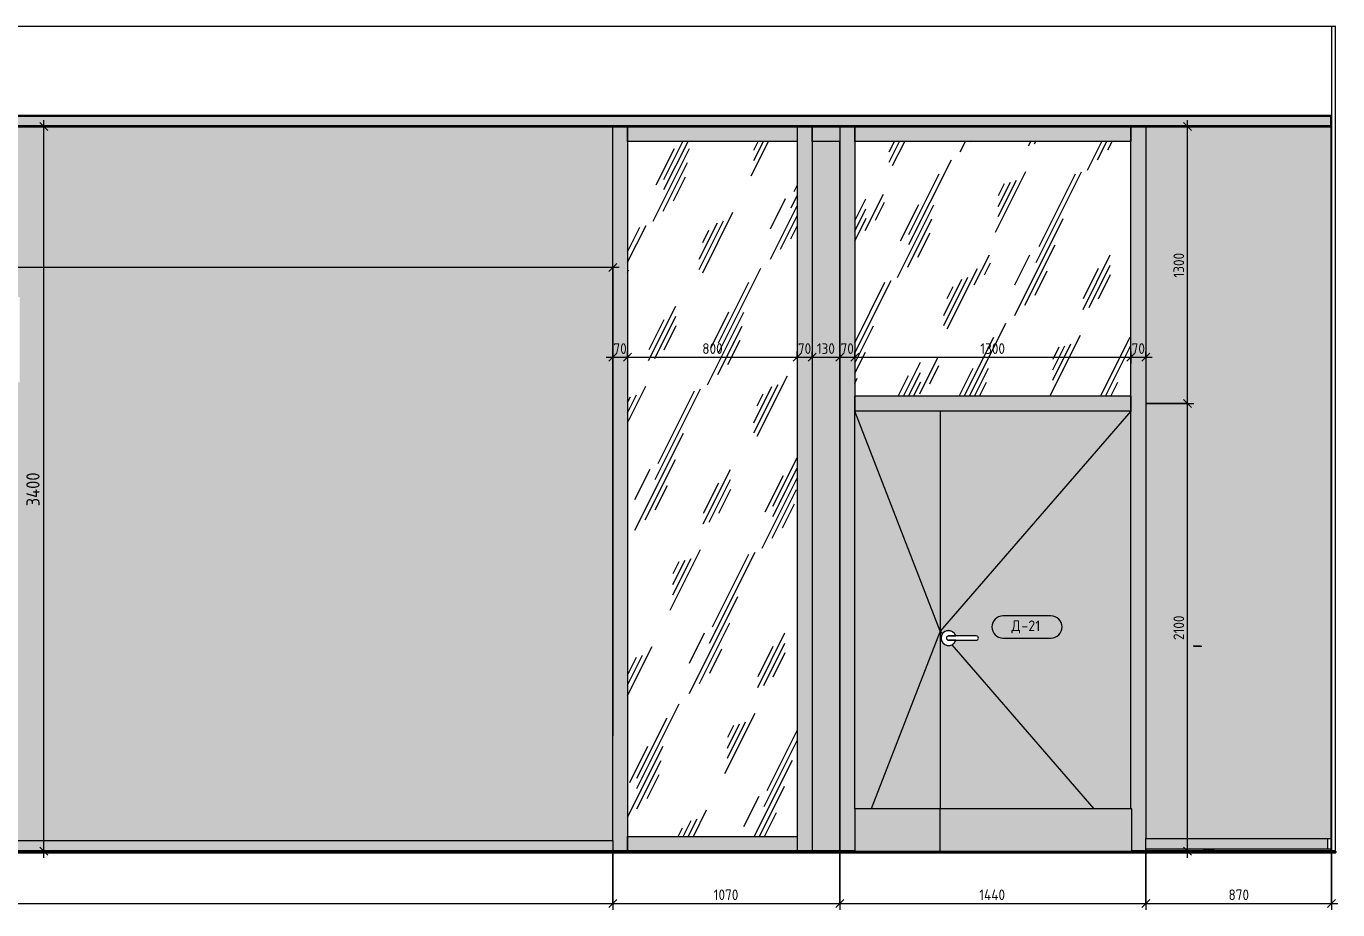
# Model space of a CAD drawing. Header units: millimetres. Extents: x 35124 to 170704, y -1987 to 12522.
# Drawn here: x 151948 to 158098, y 8126 to 12270 of the extents above; entities that cross this region are included whole.
import ezdxf

# ---------------------------------------------------------------- set-up
doc = ezdxf.new("R2010")
doc.units = ezdxf.units.MM
for name, color, linetype, lineweight in [('A-ANNO-DIMS', 7, 'Continuous', 9), ('A-ANNO-DIMS-25', 7, 'Continuous', 9), ('A-DETL', 7, 'Continuous', 9), ('A-DOOR', 7, 'Continuous', 9), ('A-DOOR-IDEN', 7, 'Continuous', 9), ('A-FLOR', 7, 'Continuous', 9), ('A-GENM', 7, 'Continuous', 9), ('A-GLAZ-CURT', 7, 'Continuous', 9), ('A-GLAZ-CWMG', 7, 'Continuous', 9), ('A-WALL-PATT', 7, 'Continuous', 9), ('I-WALL', 7, 'Continuous', 9), ('Q-SPCQ', 7, 'Continuous', 9)]:
    doc.layers.add(name, color=color, linetype=linetype, lineweight=lineweight)
for name, color, linetype, lineweight, true_color in [('A-CLNG-1', 7, 'Continuous', 9, 0x787878), ('A-CLNG-FNSH-1', 7, 'Continuous', 30, 0x3c3c3c), ('A-DETL-GENF-1', 7, 'Continuous', 9, 0xffffff), ('A-FLOR-1', 7, 'Continuous', 9, 0x787878), ('A-FLOR-FNSH-1', 7, 'Continuous', 30, 0x3c3c3c), ('A-WALL-4', 7, 'Continuous', 30, 0x3c3c3c), ('Q-SPCQ-3', 1, 'Continuous', 9, 0xff0000)]:
    doc.layers.add(name, color=color, linetype=linetype, lineweight=lineweight, true_color=true_color)
doc.styles.add('GOST Common_1', font='GOST_Common.ttf', dxfattribs={"height": 50})
doc.styles.add('ISOCPEUR_1', font='isocpeur.ttf', dxfattribs={"width": 0.9, "height": 62.5})
doc.styles.add('ISOCPEUR_2', font='isocpeur.ttf', dxfattribs={"width": 0.9, "height": 50})
doc.dimstyles.new('ISO-2_0_0_9К_Средний_округл2', dxfattribs={"dimscale": 304.8, "dimtxt": 49.799059, "dimasz": 0.123031, "dimexe": 0.098425, "dimexo": 0, "dimgap": 0, "dimtad": 1, "dimdec": 0, "dimrnd": 10, "dimzin": 0, "dimdsep": 46, "dimtxsty": 'ISOCPEUR_2', "dimblk1": 'OBLIQUE', "dimblk2": 'OBLIQUE', "dimsah": 1, "dimcen": 0.09, "dimdle": 0.098425, "dimazin": 0, "dimtfac": 1, "dimtdec": 4, "dimtix": 1, "dimtmove": 0, "dimatfit": 3, "dimfxl": 1, "dimtvp": 1, "dimtolj": 1, "dimtzin": 0, "dimarcsym": 2})
doc.dimstyles.new('ISO-2_5_0_9К_БОЛЬШОЙ_1', dxfattribs={"dimscale": 304.8, "dimtxt": 62.248823, "dimasz": 0.123031, "dimexe": 0.098425, "dimexo": 0.246063, "dimgap": 0, "dimtad": 1, "dimdec": 0, "dimrnd": 10, "dimzin": 0, "dimdsep": 46, "dimtxsty": 'ISOCPEUR_1', "dimblk1": 'OBLIQUE', "dimblk2": 'OBLIQUE', "dimsah": 1, "dimcen": 0.09, "dimdle": 0.098425, "dimazin": 0, "dimtfac": 1, "dimtdec": 4, "dimtix": 1, "dimtmove": 0, "dimatfit": 3, "dimfxl": 1, "dimtvp": 1, "dimtolj": 1, "dimtzin": 0, "dimarcsym": 2})
pattern_1 = [(63.435, (63.5, 31.75), (-255.583, 766.7475), [317.5, -190.5, 317.5, -190.5, -403.903]), (63.435, (63.5, 31.75), (-255.583, 766.7475), [-1016, 127, -276.903]), (63.435, (47.6, 47.6), (-255.583, 766.7475), [254, -317.5, 190.5, -190.5, -467.403]), (63.435, (47.6, 47.6), (-255.583, 766.7475), [-952.5, 222.25, -245.153]), (63.435, (47.6, 95.25), (-255.583, 766.7475), [190.5, -381, 127, -190.5, -530.903]), (63.435, (47.6, 95.25), (-255.583, 766.7475), [-889, 285.75, -245.153]), (63.435, (95.25, 47.6), (-255.583, 766.7475), [190.5, -381, 158.75, -6404.653]), (63.435, (142.9, 95.25), (-255.583, 766.7475), [95.25, -476.25, 63.5, -6499.903]), (63.435, (63.5, 174.6), (-255.583, 766.7475), [63.5, -476.25, 63.5, -254, -562.653]), (63.435, (63.5, 174.6), (-255.583, 766.7475), [-857.25, 158.75, -403.903]), (63.435, (349.25, 127), (-255.583, 766.7475), [317.5, -476.25, 381, -251.503]), (63.435, (349.25, 79.4), (-255.583, 766.7475), [444.5, -317.5, 476.25, -188.003]), (63.435, (381, 95.25), (-255.583, 766.7475), [508, -254, 381, -276.903]), (63.435, (428.6, 142.9), (-255.583, 766.7475), [317.5, -444.5, 254, -403.903]), (63.435, (381, 238.1), (-255.583, 766.7475), [158.75, -635, 190.5, -435.653]), (63.435, (476.25, 190.5), (-255.583, 766.7475), [127, -635, 127, -530.903])]

# ---------------------------------------------------------------- blocks, each defined once
blk = doc.blocks.new('Плинтус - Плинтус темный _ст_школа_-33410955-Развертка 3_19-3')
at = {"layer": 'A-GENM'}
blk.add_hatch(color=256, dxfattribs=at).paths.add_polyline_path([(-39313.9, 8410), (-38776, 8410), (-38776, 8460), (-39630, 8460), (-39630, 8410), (-39613.5, 8410)])
for p, q in [((-39630, 8460), (-38776, 8460)), ((-39630, 8410), (-39630, 8460)), ((-38776, 8410), (-39630, 8410))]:
    blk.add_line(p, q, dxfattribs=at)
blk = doc.blocks.new('Плинтус - Плинтус темный _ст_школа_-32863958-Развертка 3_19-3')
at = {"layer": 'A-GENM'}
for p, q in [((-38776, 8460), (-38761, 8460)), ((-38776, 8410), (-38776, 8460)), ((-38761, 8410), (-38776, 8410))]:
    blk.add_line(p, q, dxfattribs=at)
blk = doc.blocks.new('Плинтус - Плинтус темный _ст_школа_-33411032-Развертка 3_19-3')
at = {"layer": 'A-GENM'}
blk.add_hatch(color=256, dxfattribs=at).paths.add_polyline_path([(-42130, 8400), (-42130, 8450), (-48360, 8450), (-48360, 8400), (-42184.2, 8400)])
for p, q in [((-48360, 8450), (-42130, 8450)), ((-48360, 8400), (-48360, 8450)), ((-42130, 8450), (-42130, 8400))]:
    blk.add_line(p, q, dxfattribs=at)
blk = doc.blocks.new('Дистанционный пожарный извещатель - Монтируемые на перекрытии-30348713-Развертка 3_19-3')
at = {"layer": 'Q-SPCQ'}
for p, q in [((-39403.2, 9361.6), (-39408.2, 9361.6)), ((-39403.2, 9361.6), (-39390.1, 9361.6)), ((-39373.2, 9361.6), (-39403.2, 9361.6)), ((-39390.1, 9361.6), (-39373.2, 9361.6)), ((-39373.2, 9361.6), (-39367.4, 9361.6))]:
    blk.add_line(p, q, dxfattribs=at)
blk = doc.blocks.new('Прямоугольный импост - 50 x 70 мм-31700031-Развертка 3_19-3')
at = {"layer": 'A-GLAZ-CWMG'}
blk.add_hatch(color=256, dxfattribs=at).paths.add_polyline_path([(-42130, 8400), (-42060, 8400), (-42060, 10500), (-42130, 10500), (-42130, 8450)])
blk.add_line((-42060, 10500), (-42060, 8400), dxfattribs=at)
blk = doc.blocks.new('Дверь_Витражная_остекление_ - ДВН_ДАО_Главный вход_1200 в свету-31742133-Развертка 3_19-3')
at = {"layer": 'A-DOOR'}
blk.add_hatch(color=256, dxfattribs=at).paths.add_polyline_path([(-40671.2, 8600), (-40595, 8600), (-40595, 10465), (-40995, 10465), (-40995, 8600), (-40705.3, 8600)])
h = blk.add_hatch(color=256, dxfattribs=at)
h.paths.add_polyline_path([(-40595, 8600), (-39700, 8600), (-39700, 10465), (-40595, 10465), (-40595, 9363.4)])
h.paths.add_polyline_path([(-40555, 9365), (-40564.5, 9366.3), (-40572.8, 9369.9), (-40579.9, 9375.4), (-40585.4, 9382.7), (-40588.8, 9391), (-40590, 9400), (-40588.8, 9409.1), (-40585.3, 9417.5), (-40579.7, 9424.7), (-40571.7, 9430.7), (-40564.1, 9433.8), (-40555, 9435), (-40545.9, 9433.8), (-40537.5, 9430.3), (-40529.7, 9424), (-40524.7, 9417.5), (-40521.5, 9410), (-40423.6, 9409.8), (-40421.4, 9409.2), (-40419.7, 9408.4), (-40417.7, 9406.7), (-40416.3, 9405), (-40415.3, 9402.6), (-40415, 9400), (-40415.3, 9397.4), (-40416.9, 9394.3), (-40417.9, 9392.9), (-40420.5, 9391.1), (-40422.4, 9390.3), (-40426.2, 9390), (-40521.5, 9390), (-40525.1, 9381.7), (-40530.8, 9374.7), (-40538.1, 9369.3), (-40546.5, 9366), (-40555, 9365)])
for p, q in [((-40995, 8600), (-40995, 10465)), ((-40595, 10465), (-40995, 10465)), ((-39700, 10465), (-40595, 9432.5)), ((-40595, 10465), (-40595, 8600)), ((-40595, 9432.5), (-40583.8, 9419.5)), ((-40425, 9410), (-40555, 9410)), ((-40555, 9410), (-40521.5, 9410)), ((-40440, 9410), (-40540, 9410)), ((-40555, 9390), (-40425, 9390)), ((-40521.5, 9390), (-40555, 9390)), ((-40540, 9390), (-40440, 9390)), ((-40539.7, 9368.7), (-39873.4, 8600))]:
    blk.add_line(p, q, dxfattribs=at)
at = {"layer": 'A-DOOR', "flags": 128}
for points in [[(-40540, 9410), (-40540.6, 9410), (-40541.2, 9410), (-40541.8, 9410), (-40542.4, 9410), (-40543, 9410), (-40543.6, 9410), (-40544.1, 9410), (-40544.7, 9410), (-40545.3, 9410), (-40545.8, 9410), (-40546.4, 9410), (-40546.9, 9410), (-40547.5, 9410), (-40548, 9410), (-40548.5, 9410), (-40549, 9410), (-40549.4, 9410), (-40549.9, 9410), (-40550.3, 9410), (-40550.8, 9410), (-40551.2, 9410), (-40551.6, 9410), (-40551.9, 9410), (-40552.3, 9410), (-40552.6, 9410), (-40552.9, 9410), (-40553.2, 9410), (-40553.5, 9410), (-40553.8, 9410), (-40554, 9410), (-40554.2, 9410), (-40554.4, 9410), (-40554.5, 9410), (-40554.7, 9410), (-40554.8, 9410), (-40554.9, 9410), (-40554.9, 9410), (-40555, 9410), (-40555, 9410)], [(-40425, 9410), (-40425, 9410), (-40425.1, 9410), (-40425.2, 9410), (-40425.3, 9410), (-40425.4, 9410), (-40425.6, 9410), (-40425.8, 9410), (-40426, 9410), (-40426.2, 9410), (-40426.4, 9410), (-40426.7, 9410), (-40427, 9410), (-40427.3, 9410), (-40427.6, 9410), (-40428, 9410), (-40428.3, 9410), (-40428.7, 9410), (-40429.1, 9410), (-40429.5, 9410), (-40430, 9410), (-40430.4, 9410), (-40430.9, 9410), (-40431.4, 9410), (-40431.9, 9410), (-40432.4, 9410), (-40432.9, 9410), (-40433.5, 9410), (-40434, 9410), (-40434.6, 9410), (-40435.1, 9410), (-40435.7, 9410), (-40436.3, 9410), (-40436.9, 9410), (-40437.5, 9410), (-40438, 9410), (-40438.6, 9410), (-40439.2, 9410), (-40439.8, 9410), (-40440, 9410)], [(-40555, 9390), (-40555, 9390), (-40554.9, 9390), (-40554.8, 9390), (-40554.7, 9390), (-40554.6, 9390), (-40554.4, 9390), (-40554.2, 9390), (-40554, 9390), (-40553.8, 9390), (-40553.6, 9390), (-40553.3, 9390), (-40553, 9390), (-40552.7, 9390), (-40552.4, 9390), (-40552, 9390), (-40551.7, 9390), (-40551.3, 9390), (-40550.9, 9390), (-40550.5, 9390), (-40550, 9390), (-40549.6, 9390), (-40549.1, 9390), (-40548.6, 9390), (-40548.1, 9390), (-40547.6, 9390), (-40547.1, 9390), (-40546.5, 9390), (-40546, 9390), (-40545.4, 9390), (-40544.9, 9390), (-40544.3, 9390), (-40543.7, 9390), (-40543.1, 9390), (-40542.5, 9390), (-40542, 9390), (-40541.4, 9390), (-40540.8, 9390), (-40540.2, 9390), (-40540, 9390)], [(-40440, 9390), (-40439.4, 9390), (-40438.8, 9390), (-40438.2, 9390), (-40437.6, 9390), (-40437, 9390), (-40436.4, 9390), (-40435.9, 9390), (-40435.3, 9390), (-40434.7, 9390), (-40434.2, 9390), (-40433.6, 9390), (-40433.1, 9390), (-40432.5, 9390), (-40432, 9390), (-40431.5, 9390), (-40431, 9390), (-40430.6, 9390), (-40430.1, 9390), (-40429.7, 9390), (-40429.2, 9390), (-40428.8, 9390), (-40428.4, 9390), (-40428.1, 9390), (-40427.7, 9390), (-40427.4, 9390), (-40427.1, 9390), (-40426.8, 9390), (-40426.5, 9390), (-40426.2, 9390), (-40426, 9390), (-40425.8, 9390), (-40425.6, 9390), (-40425.5, 9390), (-40425.3, 9390), (-40425.2, 9390), (-40425.1, 9390), (-40425.1, 9390), (-40425, 9390), (-40425, 9390)]]:
    blk.add_lwpolyline(points, dxfattribs=at)
at = {"layer": 'A-DOOR'}
for centre, radius, start, end in [((-40555, 9400), 35, 16.60155, 180), ((-40555, 9400), 35, 120, 120.63567), ((-40555, 9400), 10, 90, 270), ((-40555, 9400), 10, 90, 270), ((-40555, 9400), 35, 98.57665, 105), ((-40555, 9400), 35, 83.54466, 90), ((-40555, 9400), 35, 68.54049, 75.51214), ((-40555, 9400), 35, 53.55435, 60.58518), ((-40555, 9400), 35, 38.58053, 45.65819), ((-40555, 9400), 35, 23.61551, 30.73116), ((-40425, 9400), 10, 270, 90), ((-40555, 9400), 35, 180, 343.39845), ((-40555, 9400), 35, 239.36433, 240), ((-40555, 9400), 35, 255, 261.42335), ((-40555, 9400), 35, 270, 276.45534), ((-40555, 9400), 35, 284.48786, 291.45951), ((-40555, 9400), 35, 299.41482, 306.44565), ((-40555, 9400), 35, 314.34181, 321.41947), ((-40555, 9400), 35, 329.26884, 336.38449)]:
    blk.add_arc(centre, radius, start, end, dxfattribs=at)
blk = doc.blocks.new('Прямоугольный импост - 50 x 70 мм-31720913-Развертка 3_19-3')
at = {"layer": 'A-GLAZ-CWMG'}
blk.add_hatch(color=256, dxfattribs=at).paths.add_polyline_path([(-42007.1, 11730), (-41265, 11730), (-41265, 11800), (-42060, 11800), (-42060, 11730), (-42016.8, 11730)])
for p, q in [((-42060, 11730), (-42060, 11800)), ((-41265, 11800), (-41265, 11730)), ((-41265, 11730), (-42060, 11730))]:
    blk.add_line(p, q, dxfattribs=at)
blk = doc.blocks.new('Системная панель - Стемалит - 40мм-32257327-Развертка 3_19-3')
at = {"layer": 'A-GLAZ-CURT'}
blk.add_hatch(color=256, dxfattribs=at).paths.add_polyline_path([(-41065.1, 8402), (-41065, 8402), (-41065, 11730), (-41195, 11730), (-41195, 8402), (-41074.3, 8402)])
for p, q in [((-41065, 11730), (-41195, 11730)), ((-41195, 11730), (-41195, 10500)), ((-41065, 10500), (-41065, 11730)), ((-41195, 10500), (-41195, 8402)), ((-41065, 8402), (-41065, 10500))]:
    blk.add_line(p, q, dxfattribs=at)
blk = doc.blocks.new('Прямоугольный импост - 50 x 70 мм-31701710-Развертка 3_19-3')
at = {"layer": 'A-GLAZ-CWMG'}
blk.add_hatch(color=256, dxfattribs=at).paths.add_polyline_path([(-39700, 11730), (-39700, 11800), (-40995, 11800), (-40995, 11730), (-39714.7, 11730)])
for p, q in [((-40995, 11730), (-40995, 11800)), ((-39700, 11800), (-39700, 11730)), ((-39700, 11730), (-40995, 11730))]:
    blk.add_line(p, q, dxfattribs=at)
blk = doc.blocks.new('Прямоугольный импост - 50 x 70 мм-31687886-Развертка 3_19-3')
at = {"layer": 'A-GLAZ-CWMG'}
blk.add_hatch(color=256, dxfattribs=at).paths.add_polyline_path([(-41065, 8402), (-40995, 8402), (-40995, 10500), (-41065, 10500), (-41065, 8403.5)])
for p, q in [((-41065, 10500), (-41065, 8402)), ((-40995, 10500), (-40995, 10465))]:
    blk.add_line(p, q, dxfattribs=at)
blk = doc.blocks.new('Системная панель - Стекло - 40мм-32257328-Развертка 3_19-3')
at = {"layer": 'A-GLAZ-CURT'}
h = blk.add_hatch(dxfattribs=at)
h.set_pattern_fill('FP_21', color=256, style=0, pattern_type=2)
h.set_pattern_definition(pattern_1)
h.paths.add_polyline_path([(-39909.8, 10535), (-39700, 10535), (-39700, 11730), (-40995, 11730), (-40995, 10535), (-40084.5, 10535)])
blk = doc.blocks.new('Прямоугольный импост - 50 x 70 мм-31701779-Развертка 3_19-3')
at = {"layer": 'A-GLAZ-CWMG'}
blk.add_hatch(color=256, dxfattribs=at).paths.add_polyline_path([(-39630, 8400), (-39630, 10500), (-39700, 10500), (-39700, 8600), (-39695, 8600), (-39695, 8400)])
blk.add_line((-39700, 8600), (-39700, 10500), dxfattribs=at)
blk = doc.blocks.new('Прямоугольный импост - 50 x 70 мм-31693698-Развертка 3_19-3')
at = {"layer": 'A-GLAZ-CWMG'}
blk.add_hatch(color=256, dxfattribs=at).paths.add_polyline_path([(-40995, 10465), (-39700, 10465), (-39700, 10535), (-40995, 10535), (-40995, 10500)])
for p, q in [((-40995, 10465), (-40995, 10535)), ((-39700, 10535), (-40995, 10535)), ((-39700, 10535), (-39700, 10465)), ((-39700, 10465), (-40595, 10465))]:
    blk.add_line(p, q, dxfattribs=at)
blk = doc.blocks.new('Прямоугольный импост - 50 x 70 мм-32257329-Развертка 3_19-3')
at = {"layer": 'A-GLAZ-CWMG'}
blk.add_hatch(color=256, dxfattribs=at).paths.add_polyline_path([(-42060, 10500), (-42060, 11800), (-42130, 11800), (-42130, 10500)])
blk.add_line((-42060, 11800), (-42060, 10500), dxfattribs=at)
blk = doc.blocks.new('Прямоугольный импост - 50 x 70 мм-32257330-Развертка 3_19-3')
at = {"layer": 'A-GLAZ-CWMG'}
blk.add_hatch(color=256, dxfattribs=at).paths.add_polyline_path([(-39700, 10500), (-39630, 10500), (-39630, 11800), (-39700, 11800), (-39700, 10535)])
blk.add_line((-39700, 10500), (-39700, 11800), dxfattribs=at)
blk = doc.blocks.new('Прямоугольный импост - 50 x 70 мм-32257325-Развертка 3_19-3')
at = {"layer": 'A-GLAZ-CWMG'}
blk.add_hatch(color=256, dxfattribs=at).paths.add_polyline_path([(-40995, 10500), (-40995, 11800), (-41065, 11800), (-41065, 10500), (-41036.1, 10500)])
for p, q in [((-41065, 11800), (-41065, 10500)), ((-40995, 11800), (-40995, 10500))]:
    blk.add_line(p, q, dxfattribs=at)
blk = doc.blocks.new('Системная панель - Стекло - 40мм-32257331-Развертка 3_19-3')
at = {"layer": 'A-GLAZ-CURT'}
h = blk.add_hatch(dxfattribs=at)
h.set_pattern_fill('FP_21', color=256, style=0, pattern_type=2)
h.set_pattern_definition(pattern_1)
h.paths.add_polyline_path([(-42060, 8470), (-41265, 8470), (-41265, 11730), (-42060, 11730), (-42060, 10332.4)])
blk = doc.blocks.new('Прямоугольный импост - 50 x 70 мм-31701712-Развертка 3_19-3')
at = {"layer": 'A-GLAZ-CWMG'}
blk.add_hatch(color=256, dxfattribs=at).paths.add_polyline_path([(-41195, 11730), (-41065, 11730), (-41065, 11800), (-41195, 11800)])
for p, q in [((-41195, 11730), (-41195, 11800)), ((-41065, 11800), (-41065, 11730)), ((-41065, 11730), (-41195, 11730))]:
    blk.add_line(p, q, dxfattribs=at)
blk = doc.blocks.new('Прямоугольный импост - 50 x 70 мм-31702100-Развертка 3_19-3')
at = {"layer": 'A-GLAZ-CWMG'}
blk.add_hatch(color=256, dxfattribs=at).paths.add_polyline_path([(-41265, 8400), (-41224.2, 8400), (-41224.2, 8402), (-41195, 8402), (-41195, 10500), (-41265, 10500), (-41265, 8402)])
for p, q in [((-41265, 10500), (-41265, 8400)), ((-41195, 10500), (-41195, 8402))]:
    blk.add_line(p, q, dxfattribs=at)
blk = doc.blocks.new('Прямоугольный импост - 50 x 70 мм-32257326-Развертка 3_19-3')
at = {"layer": 'A-GLAZ-CWMG'}
blk.add_hatch(color=256, dxfattribs=at).paths.add_polyline_path([(-41195, 10500), (-41195, 11800), (-41265, 11800), (-41265, 10500)])
for p, q in [((-41265, 11800), (-41265, 10500)), ((-41195, 11800), (-41195, 10500))]:
    blk.add_line(p, q, dxfattribs=at)
blk = doc.blocks.new('Прямоугольный импост - 50 x 70 мм-31720914-Развертка 3_19-3')
at = {"layer": 'A-GLAZ-CWMG'}
blk.add_hatch(color=256, dxfattribs=at).paths.add_polyline_path([(-42060, 8400), (-41265, 8400), (-41265, 8470), (-42060, 8470), (-42060, 8406.5)])
for p, q in [((-42060, 8400), (-42060, 8470)), ((-42060, 8470), (-41265, 8470)), ((-41265, 8470), (-41265, 8400))]:
    blk.add_line(p, q, dxfattribs=at)
blk = doc.blocks.new('DIMBLOCK75-Развертка 3_19-3')
at = {"layer": 'A-ANNO-DIMS-25'}
for p, q in [((148468.3, 8400), (148468.3, 8125.8)), ((148468.3, 8155.8), (148468.3, 8400)), ((154698.3, 8400), (154698.3, 8125.8)), ((154698.3, 8155.8), (154698.3, 8400)), ((148468.3, 8155.8), (154698.3, 8155.8))]:
    blk.add_line(p, q, dxfattribs=at)
at = {"layer": 'A-ANNO-DIMS-25', "lineweight": 20}
for p, q in [((148468.3, 8155.8), (148449.6, 8137.1)), ((148468.3, 8155.8), (148487.1, 8174.6)), ((154698.3, 8155.8), (154679.5, 8137.1)), ((154698.3, 8155.8), (154717, 8174.6))]:
    blk.add_line(p, q, dxfattribs=at)
at = {"layer": 'A-ANNO-DIMS-25', "color": 0, "insert": (151520.1, 8221.1), "char_height": 50, "width": 151.696, "attachment_point": 1, "line_spacing_factor": 1.149209, "style": 'ISOCPEUR_2'}
blk.add_mtext('6230', dxfattribs=at)
blk = doc.blocks.new('_Oblique')
at = {"color": 0, "linetype": 'ByBlock', "lineweight": -2}
blk.add_line((-0.5, -0.5), (0.5, 0.5), dxfattribs=at)
blk = doc.blocks.new('DIMBLOCK76-Развертка 3_19-3')
at = {"layer": 'A-ANNO-DIMS-25'}
for p, q in [((154698.3, 8400), (154698.3, 8125.8)), ((154698.3, 8155.8), (154698.3, 8400)), ((155763.3, 8400), (155763.3, 8125.8)), ((155763.3, 8155.8), (155763.3, 8400)), ((154698.3, 8155.8), (155763.3, 8155.8))]:
    blk.add_line(p, q, dxfattribs=at)
at = {"layer": 'A-ANNO-DIMS-25', "lineweight": 20}
for p, q in [((154698.3, 8155.8), (154679.5, 8137.1)), ((154698.3, 8155.8), (154717, 8174.6)), ((155763.3, 8155.8), (155744.5, 8137.1)), ((155763.3, 8155.8), (155782, 8174.6))]:
    blk.add_line(p, q, dxfattribs=at)
at = {"layer": 'A-ANNO-DIMS-25', "color": 0, "insert": (155171.9, 8221.1), "char_height": 50, "width": 141.353, "attachment_point": 1, "line_spacing_factor": 1.149209, "style": 'ISOCPEUR_2'}
blk.add_mtext('1070', dxfattribs=at)
blk = doc.blocks.new('DIMBLOCK77-Развертка 3_19-3')
at = {"layer": 'A-ANNO-DIMS-25'}
for p, q in [((155763.3, 8400), (155763.3, 8125.8)), ((155763.3, 8155.8), (155763.3, 8400)), ((157198.3, 8410), (157198.3, 8125.8)), ((157198.3, 8155.8), (157198.3, 8410)), ((155763.3, 8155.8), (157198.3, 8155.8))]:
    blk.add_line(p, q, dxfattribs=at)
at = {"layer": 'A-ANNO-DIMS-25', "lineweight": 20}
for p, q in [((155763.3, 8155.8), (155744.5, 8137.1)), ((155763.3, 8155.8), (155782, 8174.6)), ((157198.3, 8155.8), (157179.5, 8137.1)), ((157198.3, 8155.8), (157217, 8174.6))]:
    blk.add_line(p, q, dxfattribs=at)
at = {"layer": 'A-ANNO-DIMS-25', "color": 0, "insert": (156417.1, 8221.1), "char_height": 50, "width": 152.845, "attachment_point": 1, "line_spacing_factor": 1.149209, "style": 'ISOCPEUR_2'}
blk.add_mtext('1440', dxfattribs=at)
blk = doc.blocks.new('DIMBLOCK78-Развертка 3_19-3')
at = {"layer": 'A-ANNO-DIMS-25'}
for p, q in [((157198.3, 8410), (157198.3, 8125.8)), ((157198.3, 8155.8), (157198.3, 8410)), ((158068.3, 8400), (158068.3, 8125.8)), ((158068.3, 8155.8), (158068.3, 8400)), ((157198.3, 8155.8), (158098.3, 8155.8))]:
    blk.add_line(p, q, dxfattribs=at)
at = {"layer": 'A-ANNO-DIMS-25', "lineweight": 20}
for p, q in [((157198.3, 8155.8), (157179.5, 8137.1)), ((157198.3, 8155.8), (157217, 8174.6)), ((158068.3, 8155.8), (158049.5, 8137.1)), ((158068.3, 8155.8), (158087, 8174.6))]:
    blk.add_line(p, q, dxfattribs=at)
at = {"layer": 'A-ANNO-DIMS-25', "color": 0, "insert": (157585.9, 8221.1), "char_height": 50, "width": 113.772, "attachment_point": 1, "line_spacing_factor": 1.149209, "style": 'ISOCPEUR_2'}
blk.add_mtext('870', dxfattribs=at)
blk = doc.blocks.new('DIMBLOCK99-Развертка 3_19-3')
at = {"layer": 'A-ANNO-DIMS-25'}
for p, q in [((154728.3, 11138.5), (148438.3, 11138.5)), ((148468.3, 8942.2), (148468.3, 11168.5)), ((148468.3, 11138.5), (148468.3, 8942.2)), ((154698.3, 8942.2), (154698.3, 11168.5)), ((154698.3, 11138.5), (154698.3, 8942.2))]:
    blk.add_line(p, q, dxfattribs=at)
at = {"layer": 'A-ANNO-DIMS-25', "lineweight": 20}
for p, q in [((148468.3, 11138.5), (148449.5, 11119.7)), ((148468.3, 11138.5), (148487, 11157.2)), ((154698.3, 11138.5), (154679.5, 11119.7)), ((154698.3, 11138.5), (154717, 11157.2))]:
    blk.add_line(p, q, dxfattribs=at)
at = {"layer": 'A-ANNO-DIMS-25', "color": 0, "insert": (151504.2, 11220.1), "char_height": 62.5, "width": 189.619, "attachment_point": 1, "line_spacing_factor": 1.149209, "style": 'ISOCPEUR_1'}
blk.add_mtext('6230', dxfattribs=at)
blk = doc.blocks.new('DIMBLOCK100-Развертка 3_19-3')
at = {"layer": 'A-ANNO-DIMS-25', "lineweight": 20}
for p, q in [((152030.1, 11800), (152011.4, 11818.8)), ((152030.1, 11800), (152048.9, 11781.2)), ((152030.1, 8400), (152011.4, 8418.7)), ((152030.1, 8400), (152048.9, 8381.2))]:
    blk.add_line(p, q, dxfattribs=at)
at = {"layer": 'A-ANNO-DIMS-25'}
for p, q in [((152030.1, 8370), (152030.1, 11830)), ((152078.6, 11800), (152000.1, 11800)), ((152030.1, 11800), (152078.6, 11800)), ((152078.6, 8400), (152000.1, 8400)), ((152030.1, 8400), (152078.6, 8400))]:
    blk.add_line(p, q, dxfattribs=at)
at = {"layer": 'A-ANNO-DIMS-25', "color": 0, "insert": (151948.5, 10018), "char_height": 62.5, "width": 196.802, "attachment_point": 1, "rotation": 90, "line_spacing_factor": 1.149209, "style": 'ISOCPEUR_1'}
blk.add_mtext('3400', dxfattribs=at)
blk = doc.blocks.new('DIMBLOCK101-Развертка 3_19-3')
at = {"layer": 'A-ANNO-DIMS-25'}
for p, q in [((154668.3, 10717.6), (154768.3, 10717.6)), ((154698.3, 10744.2), (154698.3, 10687.6)), ((154698.3, 10717.6), (154698.3, 10744.2)), ((154768.3, 10744.2), (154768.3, 10687.6)), ((154768.3, 10717.6), (154768.3, 10744.2))]:
    blk.add_line(p, q, dxfattribs=at)
at = {"layer": 'A-ANNO-DIMS-25', "lineweight": 20}
for p, q in [((154698.3, 10717.6), (154679.5, 10698.9)), ((154698.3, 10717.6), (154717, 10736.4)), ((154768.3, 10717.6), (154749.5, 10698.9)), ((154768.3, 10717.6), (154787, 10736.4))]:
    blk.add_line(p, q, dxfattribs=at)
at = {"layer": 'A-ANNO-DIMS-25', "color": 0, "insert": (154701.7, 10783), "char_height": 50, "width": 75.848, "attachment_point": 1, "line_spacing_factor": 1.149209, "style": 'ISOCPEUR_2'}
blk.add_mtext('70', dxfattribs=at)
blk = doc.blocks.new('DIMBLOCK102-Развертка 3_19-3')
at = {"layer": 'A-ANNO-DIMS-25', "lineweight": 20}
for p, q in [((154768.3, 10717.6), (154749.5, 10698.9)), ((154768.3, 10717.6), (154787, 10736.4)), ((155563.3, 10717.6), (155544.5, 10698.9)), ((155563.3, 10717.6), (155582, 10736.4))]:
    blk.add_line(p, q, dxfattribs=at)
at = {"layer": 'A-ANNO-DIMS-25'}
for p, q in [((154768.3, 10744.2), (154768.3, 10687.6)), ((154768.3, 10717.6), (154768.3, 10744.2)), ((154768.3, 10717.6), (155563.3, 10717.6)), ((155563.3, 10744.2), (155563.3, 10687.6)), ((155563.3, 10717.6), (155563.3, 10744.2))]:
    blk.add_line(p, q, dxfattribs=at)
at = {"layer": 'A-ANNO-DIMS-25', "color": 0, "insert": (155118.4, 10783), "char_height": 50, "width": 113.772, "attachment_point": 1, "line_spacing_factor": 1.149209, "style": 'ISOCPEUR_2'}
blk.add_mtext('800', dxfattribs=at)
blk = doc.blocks.new('DIMBLOCK103-Развертка 3_19-3')
at = {"layer": 'A-ANNO-DIMS-25', "lineweight": 20}
for p, q in [((155563.3, 10717.6), (155544.5, 10698.9)), ((155563.3, 10717.6), (155582, 10736.4)), ((155633.3, 10717.6), (155614.5, 10698.9)), ((155633.3, 10717.6), (155652, 10736.4))]:
    blk.add_line(p, q, dxfattribs=at)
at = {"layer": 'A-ANNO-DIMS-25'}
for p, q in [((155563.3, 10744.2), (155563.3, 10687.6)), ((155563.3, 10717.6), (155563.3, 10744.2)), ((155563.3, 10717.6), (155633.3, 10717.6)), ((155633.3, 10744.2), (155633.3, 10687.6)), ((155633.3, 10717.6), (155633.3, 10744.2))]:
    blk.add_line(p, q, dxfattribs=at)
at = {"layer": 'A-ANNO-DIMS-25', "color": 0, "insert": (155566.7, 10783), "char_height": 50, "width": 75.848, "attachment_point": 1, "line_spacing_factor": 1.149209, "style": 'ISOCPEUR_2'}
blk.add_mtext('70', dxfattribs=at)
blk = doc.blocks.new('DIMBLOCK104-Развертка 3_19-3')
at = {"layer": 'A-ANNO-DIMS-25', "lineweight": 20}
for p, q in [((155633.3, 10717.6), (155614.5, 10698.9)), ((155633.3, 10717.6), (155652, 10736.4)), ((155763.3, 10717.6), (155744.5, 10698.9)), ((155763.3, 10717.6), (155782, 10736.4))]:
    blk.add_line(p, q, dxfattribs=at)
at = {"layer": 'A-ANNO-DIMS-25'}
for p, q in [((155633.3, 10744.2), (155633.3, 10687.6)), ((155633.3, 10717.6), (155633.3, 10744.2)), ((155633.3, 10717.6), (155763.3, 10717.6)), ((155763.3, 10744.2), (155763.3, 10687.6)), ((155763.3, 10717.6), (155763.3, 10744.2))]:
    blk.add_line(p, q, dxfattribs=at)
at = {"layer": 'A-ANNO-DIMS-25', "color": 0, "insert": (155655.2, 10783), "char_height": 50, "width": 103.429, "attachment_point": 1, "line_spacing_factor": 1.149209, "style": 'ISOCPEUR_2'}
blk.add_mtext('130', dxfattribs=at)
blk = doc.blocks.new('DIMBLOCK105-Развертка 3_19-3')
at = {"layer": 'A-ANNO-DIMS-25', "lineweight": 20}
for p, q in [((155763.3, 10717.6), (155744.5, 10698.9)), ((155763.3, 10717.6), (155782, 10736.4)), ((155833.3, 10717.6), (155814.5, 10698.9)), ((155833.3, 10717.6), (155852, 10736.4))]:
    blk.add_line(p, q, dxfattribs=at)
at = {"layer": 'A-ANNO-DIMS-25'}
for p, q in [((155763.3, 10744.2), (155763.3, 10687.6)), ((155763.3, 10717.6), (155763.3, 10744.2)), ((155763.3, 10717.6), (155833.3, 10717.6)), ((155833.3, 10744.2), (155833.3, 10687.6)), ((155833.3, 10717.6), (155833.3, 10744.2))]:
    blk.add_line(p, q, dxfattribs=at)
at = {"layer": 'A-ANNO-DIMS-25', "color": 0, "insert": (155766.7, 10783), "char_height": 50, "width": 75.848, "attachment_point": 1, "line_spacing_factor": 1.149209, "style": 'ISOCPEUR_2'}
blk.add_mtext('70', dxfattribs=at)
blk = doc.blocks.new('DIMBLOCK106-Развертка 3_19-3')
at = {"layer": 'A-ANNO-DIMS-25', "lineweight": 20}
for p, q in [((155833.3, 10717.6), (155814.5, 10698.9)), ((155833.3, 10717.6), (155852, 10736.4)), ((157128.3, 10717.6), (157109.5, 10698.9)), ((157128.3, 10717.6), (157147, 10736.4))]:
    blk.add_line(p, q, dxfattribs=at)
at = {"layer": 'A-ANNO-DIMS-25'}
for p, q in [((155833.3, 10744.2), (155833.3, 10687.6)), ((155833.3, 10717.6), (155833.3, 10744.2)), ((155833.3, 10717.6), (157128.3, 10717.6)), ((157128.3, 10744.2), (157128.3, 10687.6)), ((157128.3, 10717.6), (157128.3, 10744.2))]:
    blk.add_line(p, q, dxfattribs=at)
at = {"layer": 'A-ANNO-DIMS-25', "color": 0, "insert": (156421.9, 10783), "char_height": 50, "width": 141.353, "attachment_point": 1, "line_spacing_factor": 1.149209, "style": 'ISOCPEUR_2'}
blk.add_mtext('1300', dxfattribs=at)
blk = doc.blocks.new('DIMBLOCK107-Развертка 3_19-3')
at = {"layer": 'A-ANNO-DIMS-25', "lineweight": 20}
for p, q in [((157128.3, 10717.6), (157109.5, 10698.9)), ((157128.3, 10717.6), (157147, 10736.4)), ((157198.3, 10717.6), (157179.5, 10698.9)), ((157198.3, 10717.6), (157217, 10736.4))]:
    blk.add_line(p, q, dxfattribs=at)
at = {"layer": 'A-ANNO-DIMS-25'}
for p, q in [((157128.3, 10744.2), (157128.3, 10687.6)), ((157128.3, 10717.6), (157128.3, 10744.2)), ((157128.3, 10717.6), (157228.3, 10717.6)), ((157198.3, 10744.2), (157198.3, 10687.6)), ((157198.3, 10717.6), (157198.3, 10744.2))]:
    blk.add_line(p, q, dxfattribs=at)
at = {"layer": 'A-ANNO-DIMS-25', "color": 0, "insert": (157131.7, 10783), "char_height": 50, "width": 75.848, "attachment_point": 1, "line_spacing_factor": 1.149209, "style": 'ISOCPEUR_2'}
blk.add_mtext('70', dxfattribs=at)
blk = doc.blocks.new('DIMBLOCK108-Развертка 3_19-3')
at = {"layer": 'A-ANNO-DIMS-25', "lineweight": 20}
for p, q in [((157393.1, 10500), (157374.4, 10518.8)), ((157393.1, 10500), (157411.9, 10481.2)), ((157393.1, 8400), (157374.4, 8418.7)), ((157393.1, 8400), (157411.9, 8381.2))]:
    blk.add_line(p, q, dxfattribs=at)
at = {"layer": 'A-ANNO-DIMS-25'}
for p, q in [((157198.3, 10500), (157423.1, 10500)), ((157393.1, 10500), (157198.3, 10500)), ((157393.1, 8370), (157393.1, 10500)), ((157198.3, 8400), (157423.1, 8400)), ((157393.1, 8400), (157198.3, 8400))]:
    blk.add_line(p, q, dxfattribs=at)
at = {"layer": 'A-ANNO-DIMS-25', "color": 0, "insert": (157327.8, 9391.1), "char_height": 50, "width": 141.353, "attachment_point": 1, "rotation": 90, "line_spacing_factor": 1.149209, "style": 'ISOCPEUR_2'}
blk.add_mtext('2100', dxfattribs=at)
blk = doc.blocks.new('DIMBLOCK109-Развертка 3_19-3')
at = {"layer": 'A-ANNO-DIMS-25', "lineweight": 20}
for p, q in [((157393.1, 11800), (157374.4, 11818.8)), ((157393.1, 11800), (157411.9, 11781.2)), ((157393.1, 10500), (157374.4, 10518.8)), ((157393.1, 10500), (157411.9, 10481.2))]:
    blk.add_line(p, q, dxfattribs=at)
at = {"layer": 'A-ANNO-DIMS-25'}
for p, q in [((157393.1, 10500), (157393.1, 11830)), ((157366.6, 11800), (157423.1, 11800)), ((157393.1, 11800), (157366.6, 11800)), ((157198.3, 10500), (157423.1, 10500)), ((157393.1, 10500), (157198.3, 10500))]:
    blk.add_line(p, q, dxfattribs=at)
at = {"layer": 'A-ANNO-DIMS-25', "color": 0, "insert": (157327.8, 11091.1), "char_height": 50, "width": 141.353, "attachment_point": 1, "rotation": 90, "line_spacing_factor": 1.149209, "style": 'ISOCPEUR_2'}
blk.add_mtext('1300', dxfattribs=at)
blk = doc.blocks.new('М_двери - Типоразмер_рамка-25223575-Развертка 3_19-3')
at = {"layer": 'A-DOOR-IDEN'}
for p, q in [((-66286.1, 9647), (-66510.9, 9647)), ((-66510.9, 9543), (-66286.1, 9543))]:
    blk.add_line(p, q, dxfattribs=at)
for centre, start, end in [((-66510.9, 9595), 90, 270), ((-66286.1, 9595), 270, 90)]:
    blk.add_arc(centre, 52, start, end, dxfattribs=at)

msp = doc.modelspace()

# ---------------------------------------------------------------- hatches: boundary and pattern name
at = {"layer": 'A-CLNG-1'}
msp.add_hatch(color=256, dxfattribs=at).paths.add_polyline_path([(138858.2568, 11800), (158067.2569, 11800), (158067.2569, 11850), (121369.2568, 11850), (121369.2568, 11800), (137422.0699, 11800)])
at = {"layer": 'A-DETL-GENF-1'}
for points in [[(156096.5892, 8400), (156233.2568, 8400), (156233.2568, 8600), (155833.2568, 8600), (155833.2568, 8400), (156078.263, 8400)], [(157004.2452, 8400), (157133.2568, 8400), (157133.2568, 8600), (156233.2568, 8600), (156233.2568, 8400), (156940.2912, 8400)]]:
    msp.add_hatch(color=256, dxfattribs=at).paths.add_polyline_path(points)
at = {"layer": 'A-FLOR'}
for points in [[(155679.7023, 8400), (155833.2568, 8400), (155833.2568, 8402), (155604.0954, 8402), (155604.0954, 8400), (155641.9725, 8400)], [(158067.2569, 8400), (158068.2568, 8400.0003), (158068.2568, 8402), (157518.2568, 8402), (157518.2568, 8400), (157801.3892, 8400)]]:
    msp.add_hatch(color=256, dxfattribs=at).paths.add_polyline_path(points)
at = {"layer": 'A-FLOR-1'}
for points in [[(157801.3892, 8394.5043), (158088.2569, 8394.5043), (158088.2569, 8395), (121348.2406, 8395), (121348.2568, 8394.5043), (157788.2569, 8394.5043)], [(157468.2568, 8400), (157518.2568, 8400), (157518.2568, 8402), (157468.2568, 8402)]]:
    msp.add_hatch(color=256, dxfattribs=at).paths.add_polyline_path(points)
at = {"layer": 'A-WALL-PATT'}
h = msp.add_hatch(color=256, dxfattribs=at)
h.paths.add_polyline_path([(124748.2568, 8400), (124748.2568, 8410), (124523.2568, 8410), (124523.2568, 8400), (124649.1162, 8400)])
h.paths.add_polyline_path([(157198.2568, 8400), (157468.2568, 8400), (157468.2568, 8402), (158067.2569, 8402), (158067.2569, 8410), (157198.2568, 8410)])
h.paths.add_polyline_path([(131681.4166, 8450), (136358.2568, 8450), (136358.2568, 11800), (122749.2568, 11800), (122749.2568, 8450), (123123.2568, 8450), (123123.2568, 10500), (124523.2568, 10500), (124523.2568, 8460), (124748.2568, 8460), (124748.2568, 10800), (127473.3654, 11791.8584), (131548.2568, 10699.9946), (131548.2568, 8450), (131602.1204, 8450)])
h.paths.add_polyline_path([(141978.7146, 8450), (145968.2567, 8450), (145968.2567, 11800), (138858.2568, 11800), (138858.2568, 8450), (141942.8344, 8450)])
h.paths.add_polyline_path([(154644.0299, 8450), (154698.2568, 8450), (154698.2568, 11800), (148468.2567, 11800), (148468.3215, 8450), (154635.075, 8450)])
h.paths.add_polyline_path([(158052.904, 8460), (158067.2569, 8460), (158067.2569, 11800), (157198.2568, 11800), (157198.2568, 8460), (158052.2569, 8460)])
h.paths.add_polyline_path([(132829.5472, 10600), (132718.2568, 10600), (132718.2568, 11000), (133918.2568, 11000), (133918.2568, 10600)])
h.paths.add_polyline_path([(151918.2567, 10600), (150718.2567, 10600), (150718.2567, 11000), (151918.2567, 11000)])
h.paths.add_polyline_path([(141718.2568, 10600), (141718.2568, 11000), (142918.2568, 11000), (142918.2568, 10600), (142014.5926, 10600)])

# ---------------------------------------------------------------- linework, layer by layer
at = {"layer": 'A-CLNG-FNSH-1'}
for p, q in [((158067.2569, 11850), (121369.2568, 11850)), ((158067.2569, 11800), (158067.2569, 11850)), ((158067.2569, 11801), (121369.2568, 11801)), ((121369.2568, 11800), (158067.2569, 11800))]:
    msp.add_line(p, q, dxfattribs=at)
at = {"layer": 'A-DETL'}
for p, q in [((156233.2568, 9432.5), (155833.2568, 10465)), ((156233.2568, 9432.5), (155910.7387, 8600)), ((156233.2568, 8600), (155833.2568, 8600)), ((155833.2568, 8600), (155833.2568, 8400)), ((157133.2568, 8600), (156233.2568, 8600)), ((156233.2568, 8400), (156233.2568, 8600)), ((157133.2568, 8400), (157133.2568, 8600)), ((155833.2568, 8400), (156233.2568, 8400)), ((156233.2568, 8400), (157133.2568, 8400))]:
    msp.add_line(p, q, dxfattribs=at)
at = {"layer": 'A-FLOR'}
for p, q in [((121348.2406, 12270), (158088.4219, 12270)), ((155604.0954, 8400), (155604.0954, 8402)), ((155604.0954, 8402), (155833.3535, 8402)), ((157518.2568, 8402), (158068.2568, 8402)), ((158068.2568, 8400), (158068.2568, 8402))]:
    msp.add_line(p, q, dxfattribs=at)
at = {"layer": 'A-FLOR-FNSH-1'}
for p, q in [((121348.2406, 8395), (158088.4219, 8395)), ((155833.2568, 8400), (148403.2567, 8400)), ((158088.4219, 8400), (157133.2568, 8400)), ((157518.2568, 8402), (157468.2568, 8402)), ((157468.2568, 8402), (157468.2568, 8400)), ((157518.2568, 8400), (157518.2568, 8402))]:
    msp.add_line(p, q, dxfattribs=at)
at = {"layer": 'A-WALL-4'}
for p, q in [((158068.2569, 8400), (158068.2569, 8394.5043)), ((158088.2569, 8400), (158088.2569, 8394.5043))]:
    msp.add_line(p, q, dxfattribs=at)
at = {"layer": 'I-WALL'}
for p, q in [((158068.2569, 12270), (158068.2569, 8402)), ((158088.2569, 8400), (158088.2569, 12270)), ((154698.2568, 8450), (154698.2568, 11800)), ((157198.2568, 11800), (157198.2568, 8460)), ((158067.2569, 11800), (158068.2569, 11800)), ((158067.2569, 8402), (158067.2569, 11800)), ((157198.2568, 8410), (157198.2568, 8400))]:
    msp.add_line(p, q, dxfattribs=at)

# ---------------------------------------------------------------- block references
at = {"layer": 'A-DOOR'}
msp.add_blockref('Дверь_Витражная_остекление_ - ДВН_ДАО_Главный вход_1200 в свету-31742133-Развертка 3_19-3', (196828.2568, 0), dxfattribs=at)
at = {"layer": 'A-DOOR-IDEN'}
msp.add_blockref('М_двери - Типоразмер_рамка-25223575-Развертка 3_19-3', (223039.2568, -142.5), dxfattribs=at)
at = {"layer": 'A-GENM'}
for name in ['Плинтус - Плинтус темный _ст_школа_-33411032-Развертка 3_19-3', 'Плинтус - Плинтус темный _ст_школа_-33410955-Развертка 3_19-3', 'Плинтус - Плинтус темный _ст_школа_-32863958-Развертка 3_19-3']:
    msp.add_blockref(name, (196828.2568, 0), dxfattribs=at)
at = {"layer": 'A-GLAZ-CURT'}
for name in ['Системная панель - Стекло - 40мм-32257331-Развертка 3_19-3', 'Системная панель - Стемалит - 40мм-32257327-Развертка 3_19-3', 'Системная панель - Стекло - 40мм-32257328-Развертка 3_19-3']:
    msp.add_blockref(name, (196828.2568, 0), dxfattribs=at)
at = {"layer": 'A-GLAZ-CWMG'}
for name in ['Прямоугольный импост - 50 x 70 мм-32257329-Развертка 3_19-3', 'Прямоугольный импост - 50 x 70 мм-31720913-Развертка 3_19-3', 'Прямоугольный импост - 50 x 70 мм-32257326-Развертка 3_19-3', 'Прямоугольный импост - 50 x 70 мм-31701712-Развертка 3_19-3', 'Прямоугольный импост - 50 x 70 мм-32257325-Развертка 3_19-3', 'Прямоугольный импост - 50 x 70 мм-31701710-Развертка 3_19-3', 'Прямоугольный импост - 50 x 70 мм-32257330-Развертка 3_19-3', 'Прямоугольный импост - 50 x 70 мм-31693698-Развертка 3_19-3', 'Прямоугольный импост - 50 x 70 мм-31700031-Развертка 3_19-3', 'Прямоугольный импост - 50 x 70 мм-31702100-Развертка 3_19-3', 'Прямоугольный импост - 50 x 70 мм-31687886-Развертка 3_19-3', 'Прямоугольный импост - 50 x 70 мм-31701779-Развертка 3_19-3', 'Прямоугольный импост - 50 x 70 мм-31720914-Развертка 3_19-3']:
    msp.add_blockref(name, (196828.2568, 0), dxfattribs=at)
at = {"layer": 'Q-SPCQ-3'}
msp.add_blockref('Дистанционный пожарный извещатель - Монтируемые на перекрытии-30348713-Развертка 3_19-3', (196828.2568, 0), dxfattribs=at)

# ---------------------------------------------------------------- texts
at = {"layer": 'A-DOOR-IDEN', "char_height": 50, "attachment_point": 1, "style": 'GOST Common_1'}
for s, insert, width in [('\\fGOST Common|b0|i0|c204|p34|;Д', (156568.1958, 9482.808), 56.118125), ('-21', (156614.4979, 9482.808), 118.248906)]:
    msp.add_mtext(s, dxfattribs=dict(at, insert=insert, width=width))

# ---------------------------------------------------------------- dimensions: what is measured, and where the dimension line sits
at = {"layer": 'A-ANNO-DIMS'}
for base, p1, p2, dimstyle, override, picture, middle in [((152030.1219, 11800), (152003.6054, 8400), (152003.6054, 11800), 'ISO-2_5_0_9К_БОЛЬШОЙ_1', {"dimpost": '<>', "dimfxl": 3400}, 'DIMBLOCK100-Развертка 3_19-3', (151998.8719, 10100)), ((157393.1395, 11800), (157198.2568, 10500), (157366.623, 11800), 'ISO-2_0_0_9К_Средний_округл2', {"dimpost": '<>', "dimfxl": 1310.857416}, 'DIMBLOCK109-Развертка 3_19-3', (157368.1395, 11150)), ((157393.1395, 10500), (157198.2568, 8400), (157198.2568, 10500), 'ISO-2_0_0_9К_Средний_округл2', {"dimpost": '<>', "dimfxl": 2100}, 'DIMBLOCK108-Развертка 3_19-3', (157368.1395, 9450))]:
    dim = msp.add_linear_dim(base=base, p1=p1, p2=p2, angle=90, dimstyle=dimstyle, override=override, dxfattribs=at)
    dim.commit()
    dim.dimension.update_dxf_attribs({"geometry": picture, "text_midpoint": middle})
for base, p1, p2, dimstyle, override, picture, middle in [((148468.2567, 11138.4599), (154698.2568, 8867.2339), (148468.2567, 8867.2339), 'ISO-2_5_0_9К_БОЛЬШОЙ_1', {"dimpost": '<>', "dimfxl": 6230.000068}, 'DIMBLOCK99-Развертка 3_19-3', (151583.2568, 11169.7099)), ((154768.2568, 10717.6462), (154698.2568, 10744.1627), (154768.2568, 10744.1627), 'ISO-2_0_0_9К_Средний_округл2', {"dimpost": '<>', "dimfxl": 70}, 'DIMBLOCK101-Развертка 3_19-3', (154733.2568, 10742.6462)), ((155563.2568, 10717.6462), (154768.2568, 10744.1627), (155563.2568, 10744.1627), 'ISO-2_0_0_9К_Средний_округл2', {"dimpost": '<>', "dimfxl": 795}, 'DIMBLOCK102-Развертка 3_19-3', (155165.7568, 10742.6462)), ((155633.2568, 10717.6462), (155563.2568, 10744.1627), (155633.2568, 10744.1627), 'ISO-2_0_0_9К_Средний_округл2', {"dimpost": '<>', "dimfxl": 70}, 'DIMBLOCK103-Развертка 3_19-3', (155598.2568, 10742.6462)), ((155763.2568, 10717.6462), (155633.2568, 10744.1627), (155763.2568, 10744.1627), 'ISO-2_0_0_9К_Средний_округл2', {"dimpost": '<>', "dimfxl": 130}, 'DIMBLOCK104-Развертка 3_19-3', (155698.2568, 10742.6462)), ((155833.2568, 10717.6462), (155763.2568, 10744.1627), (155833.2568, 10744.1627), 'ISO-2_0_0_9К_Средний_округл2', {"dimpost": '<>', "dimfxl": 70}, 'DIMBLOCK105-Развертка 3_19-3', (155798.2568, 10742.6462)), ((157128.2568, 10717.6462), (155833.2568, 10744.1627), (157128.2568, 10744.1627), 'ISO-2_0_0_9К_Средний_округл2', {"dimpost": '<>', "dimfxl": 1295}, 'DIMBLOCK106-Развертка 3_19-3', (156480.7568, 10742.6462)), ((157198.2568, 10717.6462), (157128.2568, 10744.1627), (157198.2568, 10744.1627), 'ISO-2_0_0_9К_Средний_округл2', {"dimpost": '<>', "dimfxl": 70}, 'DIMBLOCK107-Развертка 3_19-3', (157163.2568, 10742.6462)), ((154698.2568, 8155.8142), (148468.3215, 8400), (154698.2568, 8400), 'ISO-2_0_0_9К_Средний_округл2', {"dimpost": '<>', "dimfxl": 6229.935273}, 'DIMBLOCK75-Развертка 3_19-3', (151583.2892, 8180.8142)), ((155763.2568, 8155.8142), (154698.2568, 8400), (155763.2568, 8400), 'ISO-2_0_0_9К_Средний_округл2', {"dimpost": '<>', "dimfxl": 1065}, 'DIMBLOCK76-Развертка 3_19-3', (155230.7568, 8180.8142)), ((157198.2568, 8155.8142), (155763.2568, 8400), (157198.2568, 8410), 'ISO-2_0_0_9К_Средний_округл2', {"dimpost": '<>', "dimfxl": 1435.034843}, 'DIMBLOCK77-Развертка 3_19-3', (156480.7568, 8180.8142)), ((158068.2569, 8155.8142), (157198.2568, 8410), (158068.2569, 8400), 'ISO-2_0_0_9К_Средний_округл2', {"dimpost": '<>', "dimfxl": 870.057554}, 'DIMBLOCK78-Развертка 3_19-3', (157633.2569, 8180.8142))]:
    dim = msp.add_linear_dim(base=base, p1=p1, p2=p2, dimstyle=dimstyle, override=override, dxfattribs=at)
    dim.commit()
    dim.dimension.update_dxf_attribs({"geometry": picture, "text_midpoint": middle})

doc.saveas('drawing.dxf')
